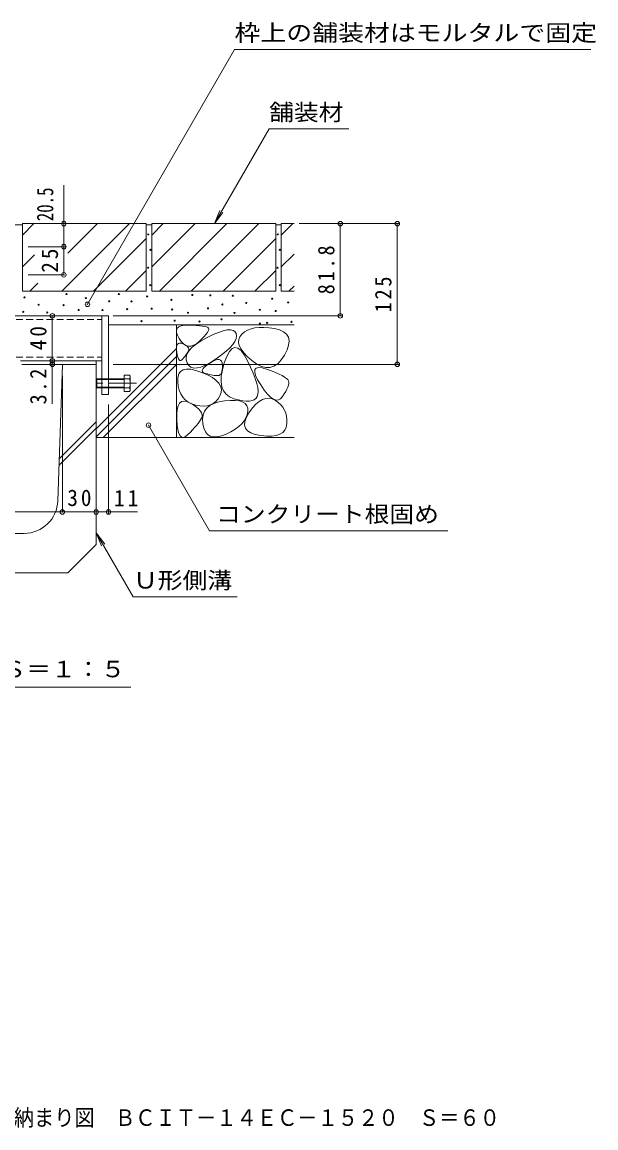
# Model space of a CAD drawing. Units: millimetres at full size, sheet at 1:5; some dimension numbers follow another scale. Extents: x -1382 to 1946, y -1318 to 1367.
# Drawn here: x 742 to 1251, y -1318 to -336 of the extents above; entities that cross this region are included whole.
import ezdxf
from ezdxf.enums import TextEntityAlignment as Align

# ---------------------------------------------------------------- set-up
doc = ezdxf.new("R2010")
doc.units = ezdxf.units.MM
doc.header["$LTSCALE"] = 5
doc.header["$PDMODE"] = 32
doc.header["$PDSIZE"] = 4
doc.linetypes.add('CHAIN1', pattern=[8, 5, -1, 1, -1])
doc.linetypes.add('DASHED1', pattern=[1.8, 1.2, -0.6])
for name, color, linetype, lineweight in [('4-0_OUTLINE-0', 7, 'Continuous', 9), ('4-4_0108_天井情報・�', 7, 'Continuous', 9), ('4-5_0055_アルミ建具_', 7, 'Continuous', 9), ('4-E_10ﾎﾞﾙﾄ__2', 7, 'Continuous', 9), ('4-F_10ﾎﾞﾙﾄ__1', 6, 'Continuous', 5)]:
    doc.layers.add(name, color=color, linetype=linetype, lineweight=lineweight)
doc.layers.add('F-4_0013_躯\u3000下り壁�', color=2, linetype='Continuous')
doc.styles.add('ＭＳ ゴシック', font='')
doc.styles.get('ＭＳ ゴシック').set_extended_font_data('MS Gothic')

msp = doc.modelspace()

# ---------------------------------------------------------------- linework, layer by layer
at = {"layer": '4-0_OUTLINE-0'}
for p, q in [((735.723, -596.518), (812.523, -596.518)), ((818.523, -596.518), (812.523, -596.518)), ((812.523, -596.518), (812.523, -666.518)), ((740.223, -636.518), (812.523, -636.518)), ((807.523, -639.718), (807.523, -636.518)), ((741.523, -639.718), (807.523, -639.718))]:
    msp.add_line(p, q, dxfattribs=at)
at = {"layer": '4-0_OUTLINE-0', "linetype": 'DASHED1'}
for p, q in [((592.523, -599.718), (812.523, -599.718)), ((592.523, -633.318), (812.523, -633.318))]:
    msp.add_line(p, q, dxfattribs=at)
at = {"layer": '4-0_OUTLINE-0', "color": 4, "linetype": 'CHAIN1'}
msp.add_line((843.487, -656.518), (806.261, -656.518), dxfattribs=at)
at = {"layer": '4-0_OUTLINE-0', "color": 2}
for p, q in [((808.223, -652.518), (807.523, -653.218)), ((807.523, -653.218), (807.523, -659.818)), ((812.523, -653.218), (807.523, -653.218)), ((808.223, -652.518), (808.223, -660.518)), ((812.523, -652.518), (808.223, -652.518)), ((837.223, -652.518), (818.523, -652.518)), ((832.523, -653.218), (818.523, -653.218)), ((837.223, -649.318), (832.523, -649.318)), ((837.823, -662.382), (837.823, -651.182)), ((807.523, -659.818), (808.223, -660.518)), ((807.523, -659.818), (812.523, -659.818)), ((808.223, -660.518), (812.523, -660.518)), ((818.523, -659.818), (832.523, -659.818)), ((818.523, -660.518), (837.223, -660.518))]:
    msp.add_line(p, q, dxfattribs=at)
at = {"layer": '4-0_OUTLINE-0', "color": 2, "linetype": 'DASHED1'}
for p, q in [((812.523, -652.518), (818.523, -652.518)), ((812.523, -653.218), (818.523, -653.218)), ((812.523, -659.818), (818.523, -659.818)), ((812.523, -660.518), (818.523, -660.518))]:
    msp.add_line(p, q, dxfattribs=at)
at = {"layer": '4-0_OUTLINE-0'}
msp.add_lwpolyline([(812.523, -666.518), (818.523, -666.518), (818.523, -596.518)], dxfattribs=at)
at = {"layer": '4-0_OUTLINE-0', "color": 2}
msp.add_lwpolyline([(832.523, -649.318), (832.523, -663.718), (837.223, -663.718)], dxfattribs=at)
for centre, radius, start, end in [((835.448, -650.918), 2.39, 317.9749, 42.0251), ((824.416, -656.518), 13.418, 342.65606, 17.34394), ((835.448, -662.118), 2.39, 317.9749, 42.0251)]:
    msp.add_arc(centre, radius, start, end, dxfattribs=at)
at = {"layer": '4-4_0108_天井情報・�'}
for p, q in [((778.867, -514.718), (778.867, -480.449)), ((778.867, -535.218), (778.867, -514.718)), ((1076.532, -514.718), (988.003, -514.718)), ((1024.377, -514.718), (1024.377, -596.518)), ((1075.032, -514.718), (1075.032, -639.718)), ((780.367, -535.218), (747.023, -535.218)), ((778.867, -535.218), (778.867, -560.218)), ((747.023, -560.218), (778.867, -560.218)), ((768.609, -596.518), (768.609, -636.518)), ((1025.877, -596.518), (822.774, -596.518)), ((768.609, -636.518), (768.609, -639.718)), ((768.609, -639.718), (768.609, -674.735)), ((1076.532, -639.718), (822.774, -639.718)), ((777.523, -649.718), (777.523, -770.707)), ((818.523, -772.207), (818.523, -675.218)), ((627.523, -770.707), (777.523, -770.707)), ((777.523, -770.707), (807.523, -770.707)), ((807.523, -770.707), (844.416, -770.707))]:
    msp.add_line(p, q, dxfattribs=at)
for p in [(778.867, -514.718), (1024.377, -514.718), (1075.032, -514.718), (778.867, -535.218), (778.867, -560.218), (768.609, -596.518), (1024.377, -596.518), (768.609, -636.518), (768.609, -639.718), (1075.032, -639.718), (777.523, -770.707), (807.523, -770.707), (818.523, -770.707)]:
    msp.add_point(p, dxfattribs=at)
at = {"layer": '4-5_0055_アルミ建具_'}
for p, q in [((799.788, -586.338), (930.454, -360.017)), ((930.454, -360.017), (1247.024, -360.017)), ((912.568, -514.718), (961.175, -430.529)), ((961.175, -430.529), (1031.837, -430.529)), ((912.568, -514.718), (917.352, -503.17)), ((912.568, -514.718), (920.178, -504.801)), ((854.075, -693.715), (908.154, -787.383)), ((807.523, -789.332), (840.318, -846.134)), ((807.523, -789.332), (812.307, -800.881)), ((807.523, -789.332), (815.133, -799.249)), ((908.154, -787.383), (1119.939, -787.383)), ((840.318, -846.134), (932.772, -846.134)), ((571.064, -926.327), (838.487, -926.327))]:
    msp.add_line(p, q, dxfattribs=at)
for p in [(799.788, -586.338), (854.075, -693.715)]:
    msp.add_point(p, dxfattribs=at)
at = {"layer": '4-E_10ﾎﾞﾙﾄ__2', "color": 2}
for p, q in [((735.723, -515.718), (742.023, -515.718)), ((742.023, -524.866), (752.171, -514.718)), ((742.023, -514.718), (742.023, -574.718)), ((742.023, -514.718), (852.023, -514.718)), ((777.023, -574.718), (837.023, -514.718)), ((782.496, -540.962), (808.739, -514.718)), ((852.023, -574.718), (852.023, -514.718)), ((852.023, -515.718), (857.023, -515.718)), ((857.023, -524.866), (867.171, -514.718)), ((857.023, -553.15), (895.455, -514.718)), ((857.023, -574.718), (857.023, -514.718)), ((857.023, -514.718), (967.023, -514.718)), ((863.739, -574.718), (923.739, -514.718)), ((892.023, -574.718), (952.023, -514.718)), ((967.023, -574.718), (967.023, -514.718)), ((967.023, -515.718), (972.023, -515.718)), ((972.023, -524.866), (982.171, -514.718)), ((983.323, -514.718), (972.023, -514.718)), ((972.023, -574.718), (972.023, -514.718)), ((805.308, -574.718), (852.023, -528.003)), ((920.308, -574.718), (967.023, -528.003)), ((742.023, -553.15), (752.763, -542.41)), ((972.023, -553.15), (983.323, -541.85)), ((833.592, -574.718), (852.023, -556.287)), ((948.592, -574.718), (967.023, -556.287)), ((748.739, -574.718), (755.88, -567.578)), ((852.023, -574.718), (742.023, -574.718)), ((967.023, -574.718), (857.023, -574.718)), ((983.323, -574.718), (972.023, -574.718)), ((978.739, -574.718), (983.323, -570.134)), ((818.523, -604.718), (983.323, -604.718)), ((878.823, -604.718), (878.823, -704.718)), ((807.523, -696.898), (878.823, -625.598)), ((807.523, -703.969), (878.823, -632.669)), ((813.845, -704.718), (878.823, -639.74)), ((807.523, -704.718), (983.323, -704.718))]:
    msp.add_line(p, q, dxfattribs=at)
for points in [[(907.345, -607.416), (907.67, -608.084), (907.607, -608.985), (907.156, -610.119), (906.318, -611.488), (905.092, -613.089), (903.479, -614.925), (901.478, -616.994), (899.089, -619.296), (896.551, -621.372), (894.1, -622.76), (891.736, -623.462), (889.46, -623.476), (887.272, -622.803), (885.172, -621.442), (883.159, -619.395), (881.233, -616.661), (879.716, -613.782), (878.927, -611.301), (878.866, -609.219), (879.534, -607.535), (880.93, -606.249), (883.055, -605.361), (885.908, -604.872), (889.489, -604.781), (893.221, -604.916), (896.524, -605.107), (899.398, -605.354), (901.844, -605.656), (903.862, -606.013), (905.452, -606.425), (906.613, -606.893)], [(945.795, -636.334), (950.134, -639.501), (954.27, -641.587), (958.204, -642.591), (961.935, -642.514), (965.464, -641.355), (968.79, -639.115), (971.914, -635.793), (974.835, -631.39), (977.164, -626.697), (978.51, -622.507), (978.874, -618.819), (978.255, -615.634), (976.654, -612.951), (974.07, -610.771), (970.504, -609.093), (965.955, -607.918), (961.092, -607.187), (956.58, -606.841), (952.422, -606.881), (948.615, -607.306), (945.162, -608.117), (942.06, -609.313), (939.312, -610.895), (936.915, -612.862), (935.112, -615.119), (934.14, -617.569), (934.002, -620.213), (934.695, -623.05), (936.222, -626.081), (938.58, -629.305), (941.772, -632.723)], [(931.875, -612.334), (932.269, -614.46), (931.914, -616.78), (930.811, -619.296), (928.959, -622.006), (926.359, -624.912), (923.01, -628.012), (918.913, -631.308), (914.067, -634.798), (909.097, -637.993), (904.626, -640.402), (900.655, -642.025), (897.183, -642.862), (894.211, -642.913), (891.738, -642.178), (889.765, -640.657), (888.291, -638.35), (887.499, -635.637), (887.568, -632.896), (888.501, -630.129), (890.295, -627.334), (892.953, -624.513), (896.472, -621.664), (900.855, -618.789), (906.099, -615.886), (911.469, -613.279), (916.224, -611.29), (920.367, -609.919), (923.895, -609.166), (926.811, -609.031), (929.112, -609.514), (930.801, -610.615)], [(889.731, -627.331), (889.376, -628.093), (888.938, -628.905), (888.417, -629.769), (887.813, -630.684), (887.127, -631.65), (886.357, -632.667), (885.505, -633.735), (884.57, -634.854), (883.633, -635.764), (882.773, -636.203), (881.99, -636.171), (881.285, -635.669), (880.657, -634.696), (880.107, -633.252), (879.633, -631.337), (879.238, -628.952), (879.006, -626.541), (879.025, -624.551), (879.294, -622.98), (879.814, -621.83), (880.584, -621.1), (881.605, -620.789), (882.877, -620.899), (884.399, -621.429), (885.923, -622.168), (887.203, -622.907), (888.237, -623.646), (889.026, -624.384), (889.57, -625.122), (889.869, -625.859), (889.923, -626.595)], [(950.604, -668.19), (951.225, -666.087), (951.363, -663.45), (951.015, -660.279), (950.184, -656.574), (948.867, -652.335), (947.067, -647.562), (944.781, -642.255), (942.012, -636.414), (939.054, -631.1), (936.204, -627.375), (933.462, -625.238), (930.828, -624.69), (928.302, -625.73), (925.884, -628.359), (923.574, -632.576), (921.372, -638.382), (919.626, -644.653), (918.687, -650.268), (918.552, -655.225), (919.224, -659.526), (920.7, -663.169), (922.983, -666.156), (926.07, -668.485), (929.964, -670.158), (934.045, -671.303), (937.698, -672.051), (940.921, -672.401), (943.716, -672.354), (946.081, -671.909), (948.018, -671.067), (949.525, -669.827)], [(915.8, -649.623), (914.749, -649.623), (913.597, -649.556), (912.344, -649.422), (910.988, -649.221), (909.531, -648.954), (907.973, -648.62), (906.312, -648.219), (904.55, -647.751), (903.025, -647.17), (902.073, -646.427), (901.696, -645.524), (901.892, -644.459), (902.663, -643.234), (904.008, -641.847), (905.927, -640.3), (908.42, -638.591), (911.029, -637.055), (913.293, -636.025), (915.215, -635.501), (916.793, -635.482), (918.027, -635.969), (918.918, -636.961), (919.465, -638.46), (919.669, -640.464), (919.637, -642.582), (919.475, -644.422), (919.185, -645.984), (918.766, -647.268), (918.218, -648.274), (917.541, -649.002), (916.735, -649.452)], [(917.475, -667.63), (915.776, -670.394), (913.797, -672.661), (911.54, -674.432), (909.003, -675.706), (906.188, -676.484), (903.093, -676.765), (899.72, -676.55), (896.067, -675.838), (892.498, -674.673), (889.374, -673.099), (886.696, -671.115), (884.463, -668.722), (882.676, -665.919), (881.334, -662.707), (880.438, -659.085), (879.987, -655.054), (880.122, -651.219), (880.983, -648.187), (882.57, -645.957), (884.883, -644.53), (887.922, -643.905), (891.687, -644.083), (896.178, -645.063), (901.395, -646.846), (906.529, -649.082), (910.77, -651.421), (914.119, -653.864), (916.575, -656.41), (918.139, -659.06), (918.81, -661.813), (918.589, -664.67)], [(978.346, -654.347), (978.569, -655.49), (978.542, -656.805), (978.266, -658.29), (977.74, -659.947), (976.965, -661.775), (975.94, -663.774), (974.666, -665.944), (973.142, -668.285), (971.396, -670.247), (969.453, -671.277), (967.315, -671.376), (964.981, -670.545), (962.45, -668.782), (959.724, -666.088), (956.802, -662.463), (953.684, -657.907), (950.952, -653.296), (949.186, -649.504), (948.386, -646.532), (948.554, -644.38), (949.687, -643.047), (951.788, -642.535), (954.855, -642.842), (958.889, -643.969), (963.145, -645.476), (966.88, -646.923), (970.094, -648.31), (972.787, -649.638), (974.959, -650.905), (976.609, -652.112), (977.738, -653.26)], [(901.192, -687.378), (900.316, -688.893), (899.259, -690.5), (898.021, -692.198), (896.602, -693.987), (895.002, -695.867), (893.221, -697.838), (891.259, -699.901), (889.115, -702.055), (887.005, -703.772), (885.14, -704.527), (883.521, -704.319), (882.149, -703.148), (881.022, -701.014), (880.142, -697.918), (879.508, -693.858), (879.119, -688.836), (879.076, -683.791), (879.476, -679.663), (880.32, -676.453), (881.608, -674.16), (883.34, -672.784), (885.515, -672.325), (888.134, -672.784), (891.196, -674.16), (894.226, -675.971), (896.748, -677.738), (898.76, -679.458), (900.264, -681.133), (901.259, -682.763), (901.746, -684.347), (901.723, -685.885)], [(942.283, -681.47), (941.7, -684.42), (940.596, -687.247), (938.971, -689.952), (936.825, -692.535), (934.158, -694.995), (930.969, -697.334), (927.26, -699.55), (923.029, -701.644), (918.776, -703.277), (914.998, -704.111), (911.694, -704.146), (908.866, -703.383), (906.513, -701.821), (904.636, -699.459), (903.233, -696.299), (902.305, -692.34), (902.002, -688.211), (902.474, -684.542), (903.719, -681.331), (905.739, -678.58), (908.532, -676.288), (912.101, -674.455), (916.443, -673.081), (921.559, -672.167), (926.699, -671.713), (931.11, -671.721), (934.793, -672.191), (937.747, -673.123), (939.974, -674.517), (941.472, -676.372), (942.242, -678.69)], [(976.995, -692.206), (976.444, -695.367), (975.222, -698.008), (973.33, -700.131), (970.767, -701.734), (967.534, -702.819), (963.63, -703.384), (959.056, -703.431), (953.811, -702.958), (948.768, -701.997), (944.799, -700.576), (941.904, -698.697), (940.083, -696.358), (939.336, -693.561), (939.663, -690.304), (941.064, -686.589), (943.539, -682.414), (946.537, -678.393), (949.506, -675.136), (952.447, -672.645), (955.359, -670.918), (958.243, -669.957), (961.098, -669.76), (963.925, -670.329), (966.723, -671.662), (969.32, -673.485), (971.541, -675.52), (973.388, -677.769), (974.859, -680.23), (975.956, -682.905), (976.677, -685.792), (977.024, -688.893)]]:
    msp.add_lwpolyline(points, close=True, dxfattribs=at)
at = {"layer": '4-E_10ﾎﾞﾙﾄ__2'}
for centre in [(853.813, -524.292), (968.813, -524.292), (855.702, -538.044), (970.702, -538.044), (853.649, -553.896), (968.649, -553.896), (855.643, -569.336), (970.643, -569.336), (781.189, -577.208), (827.712, -577.208), (852.808, -579.344), (893.003, -578.087), (909.014, -578.359), (928.899, -578.715), (743.878, -580.216), (756.442, -586.74), (778.652, -587.09), (798.378, -580.835), (819.057, -583.705), (838.893, -583.76), (874.343, -582.438), (919.659, -586.578), (940.88, -585.163), (963.937, -581.383), (978.068, -584.68), (742.851, -593.022), (764.114, -593.687), (792.061, -591.367), (813.129, -591.46), (835.09, -590.654), (856.843, -590.251), (875.038, -590.919), (889.075, -593.858), (906.939, -589.879), (930.433, -594.042), (952.949, -591.201), (966.954, -592.279), (847.785, -601.347), (877.248, -600.866), (899.293, -601.653), (918.93, -599.675), (952.909, -603.491), (959.421, -602.778), (981.11, -601.949)]:
    msp.add_circle(centre, 0.5, dxfattribs=at)
at = {"layer": '4-F_10ﾎﾞﾙﾄ__1'}
for p, q in [((773.49, -760.718), (777.523, -639.718)), ((777.523, -639.718), (807.523, -639.718)), ((807.523, -799.718), (807.523, -639.718)), ((774.532, -729.456), (807.523, -696.465)), ((774.727, -723.604), (807.523, -690.808)), ((661.54, -789.718), (743.507, -789.718)), ((782.523, -824.718), (807.523, -799.718)), ((782.523, -824.718), (622.523, -824.718))]:
    msp.add_line(p, q, dxfattribs=at)
msp.add_arc((743.507, -759.718), 30, 270, 358.09085, dxfattribs=at)

# ---------------------------------------------------------------- texts
at = {"layer": '4-4_0108_天井情報・�', "color": 2, "style": 'ＭＳ ゴシック', "width": 0.75}
msp.add_text('20.5', height=14.66, rotation=90, dxfattribs=at).set_placement((773.867, -512.584), align=Align.BOTTOM_LEFT)
at = {"layer": '4-4_0108_天井情報・�', "color": 2, "char_height": 14.66, "attachment_point": 7, "rotation": 90, "style": 'ＭＳ ゴシック'}
for s, insert in [('\\T1.27;\\W0.95;25', (773.867, -558.343)), ('\\T1.28;\\W0.9;81.8', (1019.377, -577.493)), ('\\T1.27;\\W0.9;125', (1070.032, -593.468)), ('\\T1.27;\\W0.95;40', (763.609, -627.143)), ('\\T1.27;\\W0.9;3.2', (763.609, -675.281))]:
    msp.add_mtext(s, dxfattribs=dict(at, insert=insert))
at = {"layer": '4-4_0108_天井情報・�', "color": 2, "char_height": 14.66, "attachment_point": 7, "style": 'ＭＳ ゴシック'}
for s, insert in [('\\T1.27;\\W0.95;30', (781.898, -765.707)), ('\\T1.27;\\W0.95;11', (823.438, -765.707))]:
    msp.add_mtext(s, dxfattribs=dict(at, insert=insert))
at = {"layer": '4-5_0055_アルミ建具_', "color": 2, "style": 'ＭＳ ゴシック'}
for s, width, p in [('枠上の舗装材はモルタルで固定', 1.15, (930.454, -357.017)), ('舗装材', 1.1, (961.175, -427.529)), ('コンクリート根固め', 1.1, (914.047, -784.383)), ('Ｕ形側溝', 1.1, (840.318, -843.134)), ('Ｂ－Ｂ断面図\u3000Ｓ＝１：５', 1.1, (569.644, -921.94))]:
    msp.add_text(s, height=14.66, dxfattribs=dict(at, width=width)).set_placement(p, align=Align.BOTTOM_LEFT)
at = {"layer": 'F-4_0013_躯\u3000下り壁�', "style": 'ＭＳ ゴシック', "width": 0.9}
msp.add_text('センタースリット\u3000現場切断用スチール製枠\u3000納まり図\u3000ＢＣＩＴ－１４ＥＣ－１５２０\u3000Ｓ＝６０', height=14.66, dxfattribs=at).set_placement((356.356, -1320.223), align=Align.BOTTOM_LEFT)

doc.saveas('drawing.dxf')
